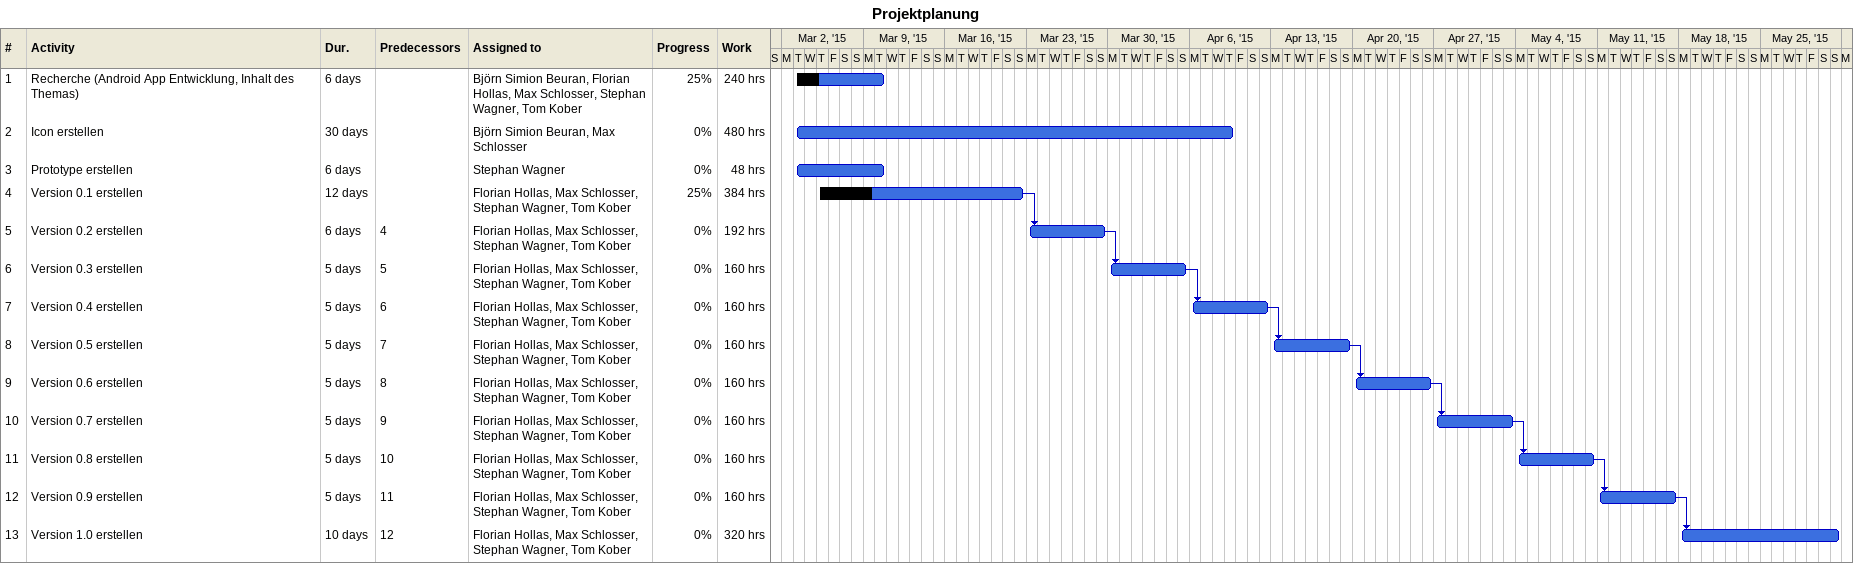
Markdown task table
Projektplanung

| ID | Task | Duration | Start | Finish | Predecessors | Resources | % complete | Work (h) |
|---|---|---|---|---|---|---|---|---|
| 1 | Recherche (Android App Entwicklung, Inhalt des Themas) | 6d | 2015-03-03 | 2015-03-10 |  | Björn Simion Beuran, Florian Hollas, Max Schlosser, Stephan Wagner, Tom Kober | 25 | 240 |
| 2 | Icon erstellen | 30d | 2015-03-03 | 2015-04-09 |  | Björn Simion Beuran, Max Schlosser | 0 | 480 |
| 3 | Prototype erstellen | 6d | 2015-03-03 | 2015-03-10 |  | Stephan Wagner | 0 | 48 |
| 4 | Version 0.1 erstellen | 12d | 2015-03-05 | 2015-03-22 |  | Florian Hollas, Max Schlosser, Stephan Wagner, Tom Kober | 25 | 384 |
| 5 | Version 0.2 erstellen | 6d | 2015-03-23 | 2015-03-29 | 4 | Florian Hollas, Max Schlosser, Stephan Wagner, Tom Kober | 0 | 192 |
| 6 | Version 0.3 erstellen | 5d | 2015-03-30 | 2015-04-05 | 5 | Florian Hollas, Max Schlosser, Stephan Wagner, Tom Kober | 0 | 160 |
| 7 | Version 0.4 erstellen | 5d | 2015-04-06 | 2015-04-12 | 6 | Florian Hollas, Max Schlosser, Stephan Wagner, Tom Kober | 0 | 160 |
| 8 | Version 0.5 erstellen | 5d | 2015-04-13 | 2015-04-19 | 7 | Florian Hollas, Max Schlosser, Stephan Wagner, Tom Kober | 0 | 160 |
| 9 | Version 0.6 erstellen | 5d | 2015-04-20 | 2015-04-26 | 8 | Florian Hollas, Max Schlosser, Stephan Wagner, Tom Kober | 0 | 160 |
| 10 | Version 0.7 erstellen | 5d | 2015-04-27 | 2015-05-03 | 9 | Florian Hollas, Max Schlosser, Stephan Wagner, Tom Kober | 0 | 160 |
| 11 | Version 0.8 erstellen | 5d | 2015-05-04 | 2015-05-10 | 10 | Florian Hollas, Max Schlosser, Stephan Wagner, Tom Kober | 0 | 160 |
| 12 | Version 0.9 erstellen | 5d | 2015-05-11 | 2015-05-17 | 11 | Florian Hollas, Max Schlosser, Stephan Wagner, Tom Kober | 0 | 160 |
| 13 | Version 1.0 erstellen | 10d | 2015-05-18 | 2015-05-31 | 12 | Florian Hollas, Max Schlosser, Stephan Wagner, Tom Kober | 0 | 320 |
